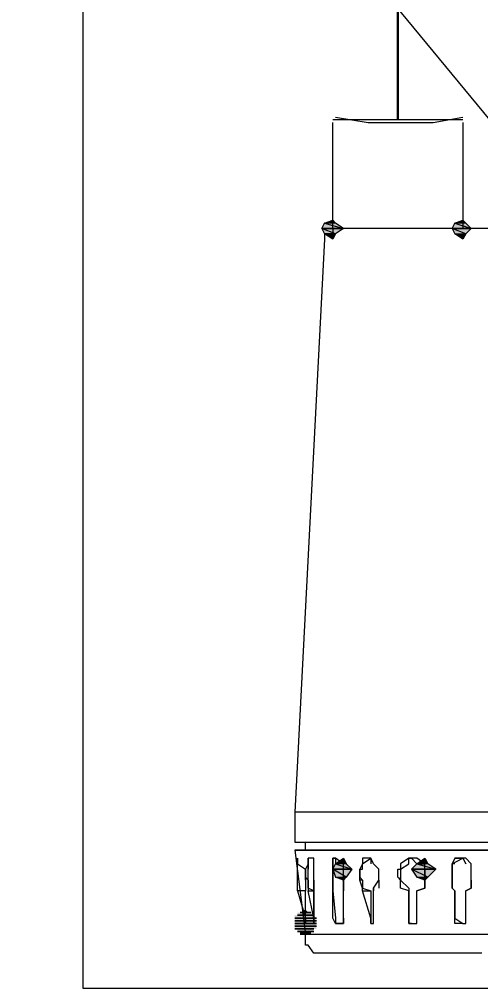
# Model space of a CAD drawing. Header units: millimetres. Extents: x -10178924 to 11692288, y -947381 to 58396.
# Drawn here: x -161618.1 to -161383.1, y -103253.3 to -102759.5 of the extents above; entities that cross this region are included whole.
import ezdxf
from ezdxf import colors
from ezdxf.entities.mleader import LeaderData, LeaderLine
from ezdxf.math import Vec2, Vec3

# ---------------------------------------------------------------- set-up
doc = ezdxf.new("R2010")
doc.units = ezdxf.units.MM
doc.layers.add('_надписи канализация', color=7, linetype='Continuous')
doc.layers.add('PDF _0', color=7, linetype='Continuous', lineweight=9)
doc.layers.add('К1н', color=42, linetype='Continuous', lineweight=30)
doc.styles.add('ISOCPEUR', font='isocpeui.ttf', dxfattribs={"width": 0.9})

# ---------------------------------------------------------------- blocks, each defined once
blk = doc.blocks.new('_None')

msp = doc.modelspace()

# ---------------------------------------------------------------- linework, layer by layer
at = {"layer": 'PDF _0', "lineweight": 0}
for points in [[(-161585.69, -102470.47), (-160736.49, -102470.47), (-160736.49, -103253.28), (-161585.69, -103253.28)], [(-161458.44, -102861.87), (-161457.06, -102863.26), (-161462.59, -102863.26)], [(-161392.06, -102861.87), (-161390.67, -102863.26), (-161396.21, -102863.26)], [(-161462.59, -102863.26), (-161452.91, -102866.02), (-161463.98, -102866.02)], [(-161463.98, -102866.02), (-161462.59, -102868.79), (-161457.06, -102868.79)], [(-161463.98, -102866.02), (-161452.91, -102866.02), (-161457.06, -102868.79)], [(-161457.06, -102863.26), (-161462.59, -102863.26), (-161452.91, -102866.02)], [(-161396.21, -102863.26), (-161387.91, -102866.02), (-161397.59, -102866.02)], [(-161397.59, -102866.02), (-161396.21, -102868.79), (-161390.67, -102868.79)], [(-161397.59, -102866.02), (-161387.91, -102866.02), (-161390.67, -102868.79)], [(-161390.67, -102863.26), (-161396.21, -102863.26), (-161387.91, -102866.02)], [(-161462.59, -102868.79), (-161457.06, -102868.79), (-161458.44, -102871.55)], [(-161396.21, -102868.79), (-161390.67, -102868.79), (-161392.06, -102871.55)], [(-161458.44, -103189.66), (-161458.44, -103186.89), (-161458.44, -103189.66), (-161458.44, -103192.42)], [(-161452.91, -103186.89), (-161451.53, -103189.66), (-161457.06, -103189.66)], [(-161443.23, -103186.89), (-161443.23, -103189.66), (-161439.08, -103186.89)], [(-161419.72, -103186.89), (-161423.87, -103189.66), (-161423.87, -103192.42), (-161419.72, -103189.66)], [(-161411.42, -103186.89), (-161410.04, -103189.66), (-161415.57, -103189.66)], [(-161470.89, -103192.42), (-161470.89, -103189.66), (-161472.28, -103192.42), (-161472.28, -103196.57), (-161470.89, -103197.95), (-161470.89, -103202.1), (-161470.89, -103197.95), (-161470.89, -103196.57)], [(-161472.28, -103196.57), (-161472.28, -103197.95), (-161472.28, -103196.57), (-161472.28, -103192.42)], [(-161457.06, -103189.66), (-161448.76, -103192.42), (-161458.44, -103192.42)], [(-161458.44, -103192.42), (-161457.06, -103196.57), (-161451.53, -103196.57)], [(-161458.44, -103192.42), (-161448.76, -103192.42), (-161451.53, -103196.57)], [(-161458.44, -103192.42), (-161458.44, -103196.57), (-161458.44, -103197.95), (-161458.44, -103196.57)], [(-161451.53, -103189.66), (-161457.06, -103189.66), (-161448.76, -103192.42)], [(-161443.23, -103192.42), (-161443.23, -103189.66), (-161444.61, -103192.42), (-161444.61, -103196.57), (-161443.23, -103197.95), (-161443.23, -103202.1), (-161444.61, -103197.95), (-161444.61, -103196.57), (-161444.61, -103192.42)], [(-161423.87, -103192.42), (-161423.87, -103196.57), (-161423.87, -103197.95), (-161425.25, -103196.57), (-161425.25, -103192.42)], [(-161415.57, -103189.66), (-161405.89, -103192.42), (-161418.34, -103192.42)], [(-161418.34, -103192.42), (-161415.57, -103196.57), (-161410.04, -103196.57)], [(-161418.34, -103192.42), (-161405.89, -103192.42), (-161410.04, -103196.57)], [(-161410.04, -103189.66), (-161415.57, -103189.66), (-161405.89, -103192.42)], [(-161397.59, -103196.57), (-161397.59, -103197.95), (-161397.59, -103202.1), (-161397.59, -103197.95), (-161397.59, -103196.57), (-161397.59, -103192.42)], [(-161457.06, -103196.57), (-161451.53, -103196.57), (-161452.91, -103197.95)], [(-161415.57, -103196.57), (-161410.04, -103196.57), (-161411.42, -103197.95)], [(-161458.44, -103202.1), (-161458.44, -103203.49), (-161457.06, -103217.32), (-161457.06, -103220.08), (-161458.44, -103217.32), (-161458.44, -103203.49), (-161458.44, -103202.1), (-161458.44, -103197.95)], [(-161419.72, -103202.1), (-161419.72, -103203.49), (-161419.72, -103217.32), (-161419.72, -103220.08), (-161419.72, -103217.32), (-161419.72, -103203.49), (-161423.87, -103202.1), (-161423.87, -103197.95)], [(-161396.21, -103203.49), (-161396.21, -103217.32), (-161392.06, -103220.08), (-161396.21, -103220.08), (-161396.21, -103217.32), (-161396.21, -103203.49), (-161397.59, -103202.1)], [(-161472.28, -103203.49), (-161476.42, -103203.49), (-161472.28, -103217.32), (-161472.28, -103220.08), (-161472.28, -103217.32)]]:
    msp.add_lwpolyline(points, close=True, dxfattribs=at)
for points in [[(-161392.06, -102810.7), (-161458.44, -102810.7)], [(-161392.06, -102812.08), (-161392.06, -102866.02), (-161458.44, -102866.02), (-161458.44, -102812.08)], [(-161457.06, -102809.32), (-161440.46, -102812.08), (-161423.87, -102812.08), (-161407.27, -102812.08), (-161392.06, -102809.32)], [(-161192.9, -103163.38), (-161209.49, -102871.55), (-161209.49, -102868.79), (-161212.26, -102868.79), (-161212.26, -102866.02), (-161458.44, -102866.02), (-161458.44, -102868.79), (-161462.59, -102868.79), (-161462.59, -102871.55), (-161477.81, -103163.38)], [(-161372.7, -103163.38), (-161390.67, -103163.38), (-161405.89, -103163.38), (-161419.72, -103163.38), (-161434.93, -103163.38), (-161448.76, -103163.38), (-161458.44, -103163.38), (-161468.13, -103163.38), (-161472.28, -103163.38), (-161476.42, -103163.38), (-161477.81, -103163.38), (-161477.81, -103178.59), (-161192.9, -103178.59)], [(-161477.81, -103182.74), (-161476.42, -103182.74), (-161477.81, -103182.74), (-161472.28, -103225.62), (-161470.89, -103225.62), (-161468.13, -103225.62), (-161462.59, -103225.62), (-161452.91, -103225.62), (-161444.61, -103225.62), (-161439.08, -103225.62), (-161429.4, -103225.62), (-161418.34, -103225.62), (-161405.89, -103225.62), (-161392.06, -103225.62), (-161378.23, -103225.62)], [(-161476.42, -103182.74), (-161472.28, -103182.74), (-161472.28, -103178.59)], [(-161197.05, -103182.74), (-161476.42, -103182.74), (-161472.28, -103182.74), (-161470.89, -103182.74), (-161463.98, -103182.74), (-161458.44, -103182.74), (-161451.53, -103182.74), (-161439.08, -103182.74), (-161430.78, -103182.74), (-161419.72, -103182.74), (-161405.89, -103182.74), (-161392.06, -103182.74), (-161378.23, -103182.74)], [(-161476.42, -103203.49), (-161476.42, -103202.1), (-161476.42, -103197.95), (-161476.42, -103196.57), (-161476.42, -103192.42), (-161476.42, -103189.66), (-161476.42, -103186.89), (-161476.42, -103189.66), (-161472.28, -103192.42), (-161472.28, -103197.95), (-161472.28, -103202.1), (-161472.28, -103203.49)], [(-161470.89, -103189.66), (-161470.89, -103186.89), (-161470.89, -103189.66)], [(-161468.13, -103197.95), (-161468.13, -103202.1), (-161468.13, -103203.49), (-161468.13, -103202.1), (-161468.13, -103197.95), (-161468.13, -103192.42), (-161468.13, -103189.66), (-161468.13, -103186.89), (-161470.89, -103186.89)], [(-161468.13, -103189.66), (-161468.13, -103186.89)], [(-161452.91, -103217.32), (-161452.91, -103220.08), (-161452.91, -103217.32), (-161452.91, -103203.49), (-161452.91, -103202.1), (-161452.91, -103197.95), (-161452.91, -103192.42), (-161452.91, -103189.66), (-161457.06, -103186.89), (-161458.44, -103186.89), (-161457.06, -103186.89), (-161457.06, -103189.66)], [(-161439.08, -103217.32), (-161439.08, -103220.08), (-161439.08, -103217.32), (-161439.08, -103220.08), (-161437.7, -103220.08), (-161437.7, -103217.32), (-161437.7, -103203.49), (-161437.7, -103202.1), (-161434.93, -103197.95), (-161434.93, -103192.42), (-161437.7, -103189.66), (-161439.08, -103186.89), (-161439.08, -103189.66)], [(-161411.42, -103192.42), (-161411.42, -103189.66), (-161415.57, -103186.89), (-161419.72, -103186.89), (-161418.34, -103186.89), (-161415.57, -103189.66), (-161411.42, -103189.66)], [(-161396.21, -103186.89), (-161392.06, -103186.89), (-161396.21, -103186.89), (-161397.59, -103189.66), (-161392.06, -103186.89), (-161390.67, -103189.66)], [(-161392.06, -103220.08), (-161390.67, -103220.08), (-161390.67, -103217.32), (-161390.67, -103203.49), (-161387.91, -103202.1), (-161387.91, -103197.95), (-161387.91, -103192.42), (-161387.91, -103189.66), (-161390.67, -103186.89), (-161392.06, -103186.89)], [(-161470.89, -103189.66), (-161470.89, -103192.42)], [(-161468.13, -103196.57), (-161468.13, -103192.42)], [(-161458.44, -103189.66), (-161458.44, -103192.42)], [(-161452.91, -103196.57), (-161452.91, -103192.42)], [(-161443.23, -103189.66), (-161444.61, -103192.42)], [(-161434.93, -103196.57), (-161434.93, -103192.42)], [(-161423.87, -103189.66), (-161423.87, -103192.42)], [(-161418.34, -103220.08), (-161419.72, -103220.08), (-161418.34, -103220.08), (-161415.57, -103220.08), (-161415.57, -103217.32), (-161415.57, -103203.49), (-161411.42, -103202.1), (-161411.42, -103197.95), (-161411.42, -103192.42), (-161411.42, -103196.57)], [(-161397.59, -103192.42), (-161397.59, -103189.66), (-161397.59, -103192.42)], [(-161396.21, -103189.66), (-161397.59, -103189.66), (-161397.59, -103192.42)], [(-161387.91, -103196.57), (-161387.91, -103192.42)], [(-161470.89, -103197.95), (-161470.89, -103196.57)], [(-161458.44, -103197.95), (-161458.44, -103196.57)], [(-161443.23, -103197.95), (-161444.61, -103197.95), (-161444.61, -103196.57)], [(-161423.87, -103197.95), (-161423.87, -103196.57)], [(-161397.59, -103197.95), (-161397.59, -103196.57)], [(-161468.13, -103217.32), (-161468.13, -103220.08), (-161468.13, -103217.32), (-161468.13, -103203.49), (-161468.13, -103217.32), (-161468.13, -103220.08), (-161468.13, -103217.32), (-161470.89, -103203.49), (-161468.13, -103203.49), (-161470.89, -103202.1), (-161470.89, -103203.49)], [(-161452.91, -103197.95), (-161452.91, -103202.1), (-161452.91, -103203.49)], [(-161443.23, -103203.49), (-161443.23, -103202.1), (-161439.08, -103203.49), (-161439.08, -103217.32), (-161443.23, -103203.49), (-161439.08, -103203.49)], [(-161437.7, -103202.1), (-161437.7, -103203.49)], [(-161434.93, -103197.95), (-161434.93, -103202.1)], [(-161411.42, -103197.95), (-161411.42, -103202.1), (-161415.57, -103203.49)], [(-161387.91, -103197.95), (-161387.91, -103202.1), (-161390.67, -103203.49)], [(-161466.74, -103217.32), (-161477.81, -103217.32), (-161466.74, -103217.32)], [(-161466.74, -103217.32), (-161477.81, -103217.32), (-161466.74, -103217.32)], [(-161468.13, -103215.93), (-161476.42, -103215.93), (-161468.13, -103215.93)], [(-161468.13, -103215.93), (-161476.42, -103215.93), (-161468.13, -103215.93)], [(-161469.51, -103214.55), (-161475.04, -103214.55), (-161469.51, -103214.55)], [(-161466.74, -103218.7), (-161477.81, -103218.7), (-161466.74, -103218.7)], [(-161466.74, -103220.08), (-161477.81, -103220.08), (-161466.74, -103220.08)], [(-161466.74, -103220.08), (-161477.81, -103220.08), (-161466.74, -103220.08)], [(-161466.74, -103221.47), (-161477.81, -103221.47), (-161466.74, -103221.47)], [(-161457.06, -103220.08), (-161452.91, -103220.08), (-161457.06, -103220.08)], [(-161468.13, -103222.85), (-161477.81, -103222.85), (-161468.13, -103222.85)], [(-161468.13, -103224.23), (-161476.42, -103224.23), (-161468.13, -103224.23)], [(-161469.51, -103224.23), (-161476.42, -103224.23), (-161469.51, -103224.23)], [(-161470.89, -103225.62), (-161475.04, -103225.62), (-161470.89, -103225.62)], [(-161382.38, -103235.3), (-161387.91, -103235.3), (-161392.06, -103235.3), (-161397.59, -103235.3), (-161404.51, -103235.3), (-161410.04, -103235.3), (-161415.57, -103235.3), (-161419.72, -103235.3), (-161425.25, -103235.3), (-161430.78, -103235.3), (-161439.08, -103235.3), (-161444.61, -103235.3), (-161451.53, -103235.3), (-161457.06, -103235.3), (-161462.59, -103235.3), (-161468.13, -103235.3), (-161470.89, -103231.15), (-161472.28, -103231.15), (-161472.28, -103229.77), (-161472.28, -103225.62)]]:
    msp.add_lwpolyline(points, dxfattribs=at)
at = {"layer": 'PDF _0', "transparency": 33554559}
for points in [[(-161458.44, -102861.87), (-161457.06, -102863.26), (-161462.59, -102863.26)], [(-161392.06, -102861.87), (-161390.67, -102863.26), (-161396.21, -102863.26)], [(-161462.59, -102863.26), (-161452.91, -102866.02), (-161463.98, -102866.02)], [(-161463.98, -102866.02), (-161457.06, -102868.79), (-161462.59, -102868.79)], [(-161463.98, -102866.02), (-161452.91, -102866.02), (-161457.06, -102868.79)], [(-161457.06, -102863.26), (-161462.59, -102863.26), (-161452.91, -102866.02)], [(-161396.21, -102863.26), (-161387.91, -102866.02), (-161397.59, -102866.02)], [(-161397.59, -102866.02), (-161390.67, -102868.79), (-161396.21, -102868.79)], [(-161397.59, -102866.02), (-161387.91, -102866.02), (-161390.67, -102868.79)], [(-161390.67, -102863.26), (-161396.21, -102863.26), (-161387.91, -102866.02)], [(-161457.06, -102868.79), (-161462.59, -102868.79), (-161458.44, -102871.55)], [(-161390.67, -102868.79), (-161396.21, -102868.79), (-161392.06, -102871.55)], [(-161452.91, -103186.89), (-161451.53, -103189.66), (-161457.06, -103189.66)], [(-161411.42, -103186.89), (-161410.04, -103189.66), (-161415.57, -103189.66)], [(-161457.06, -103189.66), (-161448.76, -103192.42), (-161458.44, -103192.42)], [(-161458.44, -103192.42), (-161451.53, -103196.57), (-161457.06, -103196.57)], [(-161458.44, -103192.42), (-161448.76, -103192.42), (-161451.53, -103196.57)], [(-161451.53, -103189.66), (-161457.06, -103189.66), (-161448.76, -103192.42)], [(-161415.57, -103189.66), (-161405.89, -103192.42), (-161418.34, -103192.42)], [(-161418.34, -103192.42), (-161410.04, -103196.57), (-161415.57, -103196.57)], [(-161418.34, -103192.42), (-161405.89, -103192.42), (-161410.04, -103196.57)], [(-161410.04, -103189.66), (-161415.57, -103189.66), (-161405.89, -103192.42)], [(-161451.53, -103196.57), (-161457.06, -103196.57), (-161452.91, -103197.95)], [(-161410.04, -103196.57), (-161415.57, -103196.57), (-161411.42, -103197.95)], [(-161476.42, -103215.93), (-161468.13, -103215.93), (-161477.81, -103215.93)], [(-161468.13, -103215.93), (-161477.81, -103215.93), (-161466.74, -103217.32)], [(-161477.81, -103215.93), (-161466.74, -103217.32), (-161477.81, -103217.32)], [(-161477.81, -103217.32), (-161466.74, -103217.32), (-161466.74, -103217.32)], [(-161466.74, -103217.32), (-161466.74, -103217.32), (-161477.81, -103217.32)], [(-161466.74, -103217.32), (-161477.81, -103217.32), (-161466.74, -103218.7)], [(-161477.81, -103217.32), (-161466.74, -103218.7), (-161477.81, -103218.7)], [(-161476.42, -103214.55), (-161469.51, -103214.55), (-161475.04, -103214.55)], [(-161468.13, -103214.55), (-161468.13, -103214.55), (-161476.42, -103214.55)], [(-161468.13, -103214.55), (-161476.42, -103214.55), (-161469.51, -103214.55)], [(-161468.13, -103214.55), (-161476.42, -103214.55), (-161468.13, -103215.93)], [(-161476.42, -103214.55), (-161468.13, -103215.93), (-161476.42, -103215.93)], [(-161476.42, -103215.93), (-161468.13, -103215.93), (-161468.13, -103215.93)], [(-161470.89, -103214.55), (-161473.66, -103214.55), (-161475.04, -103214.55)], [(-161475.04, -103214.55), (-161469.51, -103214.55), (-161469.51, -103214.55)], [(-161469.51, -103214.55), (-161469.51, -103214.55), (-161475.04, -103214.55)], [(-161469.51, -103214.55), (-161475.04, -103214.55), (-161470.89, -103214.55)], [(-161475.04, -103214.55), (-161469.51, -103214.55), (-161469.51, -103214.55)], [(-161472.28, -103213.17), (-161473.66, -103213.17), (-161473.66, -103213.17)], [(-161472.28, -103213.17), (-161473.66, -103213.17), (-161470.89, -103214.55)], [(-161473.66, -103213.17), (-161470.89, -103214.55), (-161473.66, -103214.55)], [(-161473.66, -103214.55), (-161470.89, -103214.55), (-161470.89, -103214.55)], [(-161477.81, -103218.7), (-161466.74, -103218.7), (-161466.74, -103218.7)], [(-161466.74, -103218.7), (-161477.81, -103218.7), (-161466.74, -103220.08)], [(-161477.81, -103218.7), (-161466.74, -103220.08), (-161477.81, -103220.08)], [(-161477.81, -103220.08), (-161466.74, -103220.08), (-161466.74, -103220.08)], [(-161466.74, -103220.08), (-161466.74, -103220.08), (-161477.81, -103220.08)], [(-161466.74, -103220.08), (-161477.81, -103220.08), (-161466.74, -103221.47)], [(-161477.81, -103220.08), (-161466.74, -103221.47), (-161477.81, -103221.47)], [(-161477.81, -103221.47), (-161466.74, -103221.47), (-161466.74, -103221.47)], [(-161466.74, -103221.47), (-161477.81, -103221.47), (-161466.74, -103222.85)], [(-161477.81, -103221.47), (-161466.74, -103222.85), (-161477.81, -103222.85)], [(-161468.13, -103222.85), (-161468.13, -103222.85), (-161477.81, -103222.85)], [(-161468.13, -103222.85), (-161477.81, -103222.85), (-161466.74, -103222.85)], [(-161477.81, -103222.85), (-161468.13, -103222.85), (-161476.42, -103222.85)], [(-161468.13, -103222.85), (-161476.42, -103222.85), (-161468.13, -103224.23)], [(-161476.42, -103222.85), (-161468.13, -103224.23), (-161476.42, -103224.23)], [(-161476.42, -103224.23), (-161468.13, -103224.23), (-161468.13, -103224.23)], [(-161469.51, -103224.23), (-161469.51, -103224.23), (-161476.42, -103224.23)], [(-161469.51, -103224.23), (-161476.42, -103224.23), (-161468.13, -103224.23)], [(-161476.42, -103224.23), (-161469.51, -103224.23), (-161475.04, -103224.23)], [(-161469.51, -103224.23), (-161475.04, -103224.23), (-161469.51, -103225.62)], [(-161475.04, -103224.23), (-161469.51, -103225.62), (-161475.04, -103225.62)], [(-161470.89, -103225.62), (-161470.89, -103225.62), (-161475.04, -103225.62)], [(-161470.89, -103225.62), (-161475.04, -103225.62), (-161469.51, -103225.62)], [(-161475.04, -103225.62), (-161470.89, -103225.62), (-161473.66, -103225.62)], [(-161473.66, -103225.62), (-161472.28, -103225.62), (-161472.28, -103225.62)], [(-161472.28, -103225.62), (-161472.28, -103225.62), (-161473.66, -103225.62)], [(-161472.28, -103225.62), (-161473.66, -103225.62), (-161470.89, -103225.62)]]:
    msp.add_solid(points, dxfattribs=at)
at = {"layer": 'К1н'}
msp.add_lwpolyline([(-161425.25, -102810.7), (-161425.25, -102597.71)], dxfattribs=at)

# ---------------------------------------------------------------- leaders
at = {"layer": '_надписи канализация', "lineweight": -2}
ml = msp.add_multileader_mtext('Standard', dxfattribs=at)
ml.set_content('\\A1;Приямок{\\Fisocp3|c204; }800{\\fArial|b0|i0|c204|p34;х}800х800(h)\\P{\\fArial|b0|i0|c204|p34;с\\Fisocp3|c204; }насосом дренажным {\\A0;\\H0.91667x;ГНОМ 10-10Г\\A1;\\H1.09091x; \\PN=1,1 кВт \\P (1 раб)\\Fisocp3|c204; \\fISOCPEUR|b0|i0|c204|p34;(закрыть рифленым железом)}', color=256, style='ISOCPEUR')
ml.set_leader_properties(lineweight=13)
ml.set_arrow_properties(name='NONE')
ml.build(insert=Vec2(0, 0))
ml.multileader.update_dxf_attribs({"text_left_attachment_type": 6, "text_right_attachment_type": 6, "dogleg_length": 100, "arrow_head_size": 300, "scale": 100})
ctx = ml.context
ctx.base_point, ctx.scale, ctx.char_height, ctx.arrow_head_size, ctx.landing_gap_size, ctx.plane_origin = Vec3(-167644.43, -101824.5), 100, 250, 300, 0.09, Vec3(-168575.13, -100888.68)
ctx.left_attachment, ctx.right_attachment, ctx.text_align_type = 6, 6, 1
notes = []
notes.append((ctx, [(1, (1, 1, 0), (-162189.57, -101824.5), (-1, 0), 100, [(1, [(-161356.73, -102837.1)], 0, [])])]))
ctx.mtext.insert, ctx.mtext.width, ctx.mtext.alignment, ctx.mtext.flow_direction = Vec3(-165214.67, -101499.5), 5926.3258, 2, 5
for ctx, leaders in notes:
    for number, flags, end, landing, length, lines in leaders:
        leader = LeaderData()
        leader.index, (leader.has_last_leader_line, leader.has_dogleg_vector, leader.attachment_direction) = number, flags
        leader.last_leader_point, leader.dogleg_vector, leader.dogleg_length = Vec3(end), Vec3(landing), length
        for number, points, colour, breaks in lines:
            line = LeaderLine()
            line.index, line.vertices, line.color, line.breaks = number, Vec3.list(points), colors.encode_raw_color(colour), breaks
            leader.lines.append(line)
        ctx.leaders.append(leader)

doc.saveas('drawing.dxf')
